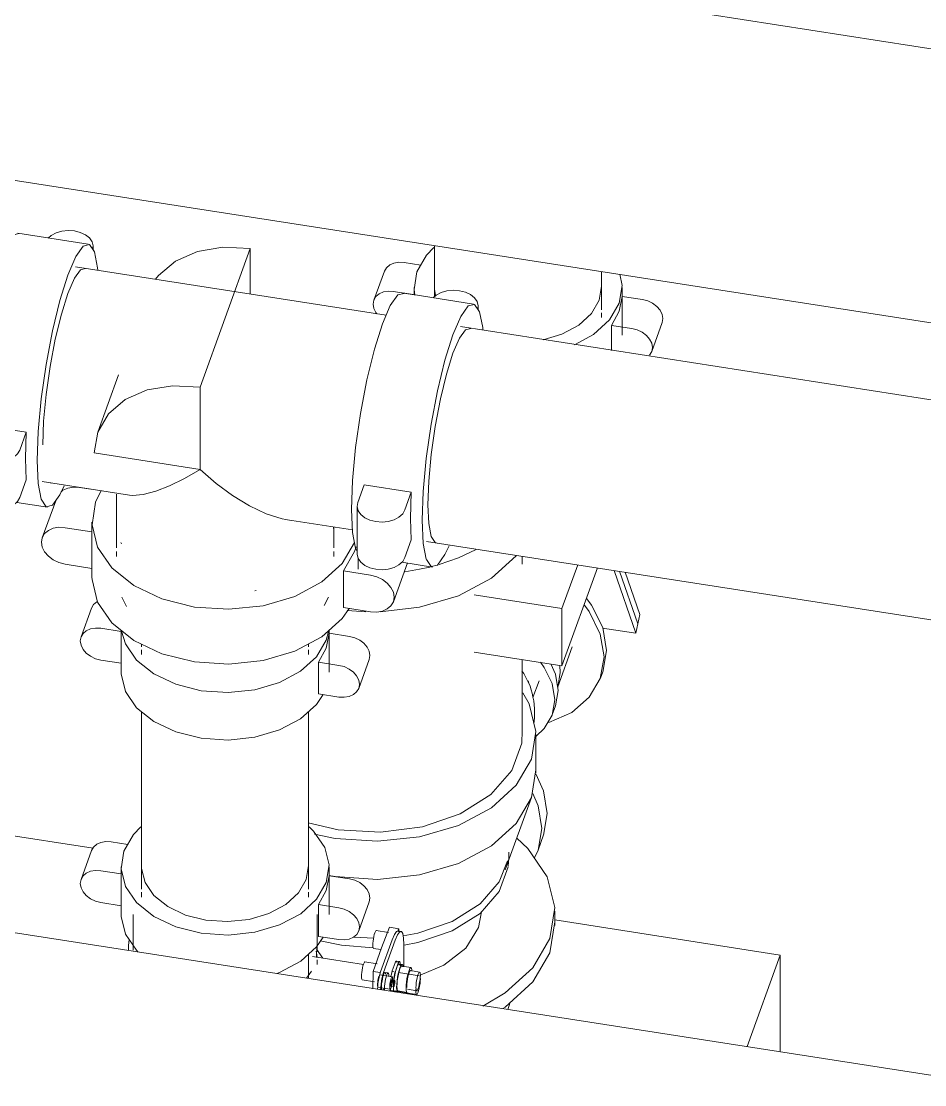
# Model space of a CAD drawing. Header units: metres. Extents: x 63 to 378, y -27 to 78.
# Drawn here: x 199.473 to 200.383, y 73.265 to 74.337 of the extents above; entities that cross this region are included whole.
import ezdxf

# ---------------------------------------------------------------- set-up
doc = ezdxf.new("R2010")
doc.units = ezdxf.units.M
for name, color, linetype, lineweight in [('A-FLOR', 7, 'Continuous', 9), ('M-EQPM', 7, 'Continuous', 18), ('P-PIPE', 7, 'Continuous', 18)]:
    doc.layers.add(name, color=color, linetype=linetype, lineweight=lineweight)

# ---------------------------------------------------------------- blocks, each defined once
blk = doc.blocks.new('Pump-Vertical_Inline-Taco-KV_D_Models - 4007D NEMA at 20 HP 3500 RPM TEFC-2128574-3D TORRE')
at = {"layer": 'M-EQPM', "color": 11, "true_color": 0xff8080}
for p, q in [((20.0791, 73.7894), (20.0791, 73.7977)), ((20.1351, 73.789), (20.1191, 73.745)), ((20.1191, 73.6872), (20.1549, 73.7859)), ((20.0306, 73.7587), (20.1191, 73.745)), ((19.9028, 73.7429), (19.9213, 73.7416)), ((20.1191, 73.745), (20.1191, 73.6872)), ((20.0306, 73.7009), (20.1191, 73.6872)), ((20.0791, 73.618), (20.0791, 73.6934)), ((20.0928, 73.5794), (20.0928, 73.618)), ((20.0617, 73.4815), (20.0883, 73.5544)), ((19.8632, 73.5291), (19.8937, 73.522)), ((19.8699, 73.5175), (19.8906, 73.5133)), ((20.095, 73.5015), (20.1005, 73.5167)), ((20.0654, 73.4928), (20.0654, 73.4995)), ((20.0654, 73.494), (20.065, 73.4854)), ((19.8906, 73.4748), (19.8842, 73.4759)), ((20.1119, 73.4256), (20.1119, 73.44)), ((19.8969, 73.4056), (19.8753, 73.4102)), ((19.9293, 73.4127), (19.9096, 73.4136)), ((19.9098, 73.4136), (19.9293, 73.4127)), ((19.9287, 73.4031), (19.8969, 73.4056))]:
    blk.add_line(p, q, dxfattribs=at)
for points in [[(19.936, 73.7417, 0), (19.9756, 73.7461, 0), (20.0147, 73.7575, 0), (20.048, 73.7753, 0), (20.0731, 73.798, 0)], [(19.9953, 73.7892, 0), (20.0147, 73.7959, 0), (20.0327, 73.8043, 0)], [(19.9607, 73.782, 0), (19.9756, 73.7844, 0), (19.986, 73.7867, 0)], [(19.8906, 73.5133, 0), (19.9332, 73.5104, 0), (19.9756, 73.5149, 0), (20.0147, 73.5264, 0), (20.048, 73.5441, 0), (20.0731, 73.5669, 0), (20.0884, 73.5931, 0), (20.0928, 73.6211, 0), (20.0859, 73.6488, 0), (20.0798, 73.66, 0)], [(19.8937, 73.522, 0), (19.9364, 73.5195, 0), (19.9785, 73.5249, 0), (20.0165, 73.5379, 0), (20.0474, 73.5574, 0), (20.0686, 73.5818, 0), (20.0785, 73.6091, 0), (20.079, 73.622, 0)], [(20.0928, 73.5825, 0), (20.0884, 73.5546, 0), (20.0731, 73.5283, 0), (20.048, 73.5056, 0), (20.0147, 73.4879, 0), (19.9756, 73.4764, 0), (19.9332, 73.4719, 0), (19.8906, 73.4748, 0)], [(20.0927, 73.5784, 0), (20.1005, 73.5613, 0), (20.1043, 73.5383, 0), (20.1005, 73.5166, 0)], [(20.0915, 73.4937, 0), (20.095, 73.5014, 0), (20.0988, 73.5232, 0), (20.095, 73.5461, 0), (20.0898, 73.5585, 0)], [(20.0393, 73.3443, 0), (20.0618, 73.3576, 0), (20.0899, 73.383, 0), (20.1069, 73.4123, 0), (20.1118, 73.4435, 0), (20.1042, 73.4744, 0), (20.0846, 73.503, 0), (20.0736, 73.5134, 0)], [(19.9592, 73.415, 0), (19.9739, 73.4178, 0), (20.0085, 73.4296, 0), (20.0366, 73.4473, 0), (20.0559, 73.4695, 0), (20.0642, 73.4906, 0)], [(20.0649, 73.4847, 0), (20.0559, 73.4599, 0), (20.0366, 73.4377, 0), (20.0085, 73.42, 0), (19.9739, 73.4082, 0), (19.9601, 73.4056, 0)], [(20.0559, 73.4695, 0), (20.0366, 73.4473, 0), (20.0085, 73.4296, 0), (19.9739, 73.4178, 0), (19.9592, 73.415, 0)], [(19.9763, 73.3755, 0), (19.9999, 73.3856, 0), (20.0221, 73.4027, 0), (20.0351, 73.4234, 0), (20.038, 73.4392, 0)], [(20.0596, 73.3417, 0), (20.0618, 73.3432, 0), (20.0899, 73.3686, 0), (20.1069, 73.3979, 0), (20.1118, 73.4291, 0)], [(20.0666, 73.3474, 0), (20.066, 73.345, 0), (20.0645, 73.341, 0)]]:
    blk.add_polyline3d(points, dxfattribs=at)
blk = doc.blocks.new('Victaulic-IPS-Tee-Reducing Tee-No 20-25 - AC-2134192-3D TORRE')
at = {"layer": 'P-PIPE', "color": 11, "lineweight": 9, "true_color": 0xff8080}
for p, q in [((19.805, 74.1075), (19.7797, 74.0377)), ((19.805, 74.1075), (19.805, 74.0616)), ((19.7544, 73.9679), (19.7797, 74.0377)), ((19.6723, 73.9802), (19.6514, 73.9224)), ((19.7544, 73.8851), (19.7544, 73.9679)), ((19.6514, 73.9224), (19.6478, 73.9017)), ((19.6478, 73.9017), (19.7544, 73.8851))]:
    blk.add_line(p, q, dxfattribs=at)
at = {"layer": 'P-PIPE', "color": 11, "true_color": 0xff8080}
for p, q in [((19.9419, 74.0405), (19.629, 74.0892)), ((19.5953, 73.8727), (19.6833, 73.859)), ((19.6701, 73.8602), (19.6701, 73.8061)), ((19.8424, 73.8343), (19.908, 73.8241)), ((19.8892, 73.8061), (19.8892, 73.8272))]:
    blk.add_line(p, q, dxfattribs=at)
at = {"layer": 'P-PIPE', "color": 11, "lineweight": 9, "true_color": 0xff8080}
for points in [[(19.7097, 74.0767, 0), (19.7127, 74.0804, 0), (19.7296, 74.0949, 0), (19.7517, 74.1047, 0), (19.7774, 74.1089, 0), (19.805, 74.1075, 0)], [(19.7544, 73.9679, 0), (19.7268, 73.9694, 0), (19.7011, 73.9651, 0), (19.679, 73.9554, 0), (19.6621, 73.9409, 0), (19.6514, 73.9225, 0)]]:
    blk.add_polyline3d(points, dxfattribs=at)
at = {"layer": 'P-PIPE', "color": 11, "true_color": 0xff8080}
for points in [[(19.6833, 73.859, 0), (19.6863, 73.8587, 0), (19.6972, 73.8596, 0), (19.7099, 73.863, 0), (19.7238, 73.8686, 0), (19.7387, 73.876, 0), (19.7544, 73.8851, 0)], [(19.7544, 73.8851, 0), (19.7706, 73.871, 0), (19.7872, 73.8587, 0), (19.8041, 73.8484, 0), (19.8209, 73.8404, 0), (19.8373, 73.8353, 0), (19.8446, 73.834, 0)]]:
    blk.add_polyline3d(points, dxfattribs=at)
blk = doc.blocks.new('Multi-Purpose Valve - Angle - 3-12 Inch - Flanged - 4_-V100-3D TORRE')
at = {"layer": 'P-PIPE', "color": 11, "true_color": 0xff8080}
for p, q in [((20.1935, 73.7199), (20.1717, 73.7833)), ((20.1955, 73.7293), (20.1772, 73.7824)), ((20.1772, 73.7824), (20.1955, 73.7293)), ((20.1828, 73.7816), (20.1975, 73.7387)), ((20.1955, 73.7293), (20.1975, 73.7387)), ((20.1599, 73.7251), (20.1935, 73.7199)), ((20.1955, 73.7293), (20.1935, 73.7199)), ((20.1578, 73.6746), (20.1601, 73.681))]:
    blk.add_line(p, q, dxfattribs=at)
for points in [[(20.1442, 73.7548, 0), (20.1489, 73.7482, 0), (20.1601, 73.7256, 0), (20.1638, 73.7027, 0), (20.1601, 73.6809, 0)], [(20.1059, 73.6301, 0), (20.1289, 73.6402, 0), (20.1466, 73.6554, 0), (20.1577, 73.6745, 0), (20.1615, 73.6963, 0), (20.1577, 73.7192, 0), (20.1466, 73.7418, 0), (20.1418, 73.7483, 0)]]:
    blk.add_polyline3d(points, dxfattribs=at)
blk = doc.blocks.new('Victaulic-IPS-Rigid Coupling Style 07-W07-107 - Standard-V120-3D TORRE')
at = {"layer": 'P-PIPE', "color": 11, "true_color": 0xff8080}
for p, q in [((20.0298, 74.0517), (19.9587, 74.0628)), ((20.0346, 74.0461), (20.0346, 74.0496)), ((19.9198, 73.8694), (19.9134, 73.8516)), ((19.9673, 73.862), (19.9198, 73.8694)), ((19.9608, 73.8442), (19.9673, 73.862)), ((19.9127, 73.8479), (19.9127, 73.7999)), ((19.9673, 73.814), (19.9608, 73.7962)), ((19.9576, 73.7915), (19.9886, 73.7867))]:
    blk.add_line(p, q, dxfattribs=at)
for points in [[(20.0342, 74.0469, 0), (20.0346, 74.05, 0), (20.0336, 74.0541, 0), (20.031, 74.0579, 0), (20.0269, 74.0612, 0), (20.0218, 74.0636, 0), (20.0158, 74.0651, 0), (20.0095, 74.0655, 0), (20.0032, 74.0649, 0), (19.9974, 74.0632, 0), (19.9925, 74.0605, 0), (19.9893, 74.0578, 0)], [(19.9381, 74.0316, 0), (19.9461, 74.0503, 0), (19.9536, 74.0608, 0), (19.96, 74.0624, 0)], [(20.0394, 74.0255, 0), (20.0392, 74.028, 0), (20.0361, 74.0439, 0), (20.0311, 74.0513, 0), (20.0247, 74.0497, 0), (20.0173, 74.0392, 0), (20.0092, 74.0206, 0)], [(19.9126, 73.8023, 0), (19.9112, 73.8056, 0), (19.9082, 73.8215, 0), (19.9071, 73.8448, 0), (19.9082, 73.874, 0), (19.9112, 73.907, 0), (19.9162, 73.9415, 0), (19.9226, 73.9753, 0), (19.9301, 74.0061, 0), (19.9381, 74.0316, 0)], [(20.0092, 74.0206, 0), (20.0012, 73.995, 0), (19.9938, 73.9643, 0), (19.9873, 73.9305, 0), (19.9824, 73.8959, 0), (19.9793, 73.8629, 0), (19.9783, 73.8338, 0), (19.9793, 73.8104, 0), (19.9824, 73.7945, 0)], [(20.0092, 74.002, 0), (20.0158, 74.0172, 0), (20.0219, 74.0258, 0), (20.0271, 74.0271, 0)], [(19.9924, 73.811, 0), (19.9914, 73.8113, 0), (19.9873, 73.8174, 0), (19.9848, 73.8304, 0), (19.9839, 73.8494, 0), (19.9848, 73.8732, 0), (19.9873, 73.9002, 0), (19.9914, 73.9284, 0), (19.9966, 73.956, 0), (20.0027, 73.9811, 0), (20.0092, 74.002, 0)], [(19.9673, 73.814, 0), (19.9664, 73.8356, 0), (19.9673, 73.862, 0)], [(19.9134, 73.8516, 0), (19.9127, 73.8475, 0), (19.9137, 73.8433, 0), (19.9164, 73.8395, 0), (19.9204, 73.8363, 0), (19.9255, 73.8339, 0), (19.9315, 73.8324, 0), (19.9378, 73.832, 0), (19.9441, 73.8326, 0), (19.9499, 73.8343, 0), (19.9548, 73.837, 0), (19.9586, 73.8403, 0), (19.9608, 73.8442, 0)], [(19.9825, 73.7944, 0), (19.9873, 73.7871, 0), (19.9938, 73.7887, 0), (20.0012, 73.7992, 0), (20.0054, 73.8081, 0)], [(19.9608, 73.7962, 0), (19.9586, 73.7923, 0), (19.9548, 73.789, 0), (19.9499, 73.7863, 0), (19.9441, 73.7846, 0), (19.9378, 73.784, 0), (19.9315, 73.7844, 0), (19.9255, 73.7859, 0), (19.9204, 73.7883, 0), (19.9164, 73.7916, 0), (19.9137, 73.7954, 0), (19.9127, 73.7995, 0)]]:
    blk.add_polyline3d(points, dxfattribs=at)
blk = doc.blocks.new('Victaulic-IPS-Rigid Coupling Style 07-W07-107 - Standard-V130-3D TORRE')
at = {"layer": 'P-PIPE', "color": 11, "true_color": 0xff8080}
for p, q in [((19.6418, 74.112), (19.5707, 74.1231)), ((19.6466, 74.1064), (19.6466, 74.1099)), ((19.5318, 73.9297), (19.5254, 73.9119)), ((19.5793, 73.9224), (19.5318, 73.9297)), ((19.5728, 73.9045), (19.5793, 73.9224)), ((19.5247, 73.9082), (19.5247, 73.8602)), ((19.5793, 73.8744), (19.5728, 73.8566)), ((19.6044, 73.8713), (19.6034, 73.8716)), ((19.5697, 73.8518), (19.6006, 73.847))]:
    blk.add_line(p, q, dxfattribs=at)
for points in [[(19.5501, 74.092, 0), (19.5581, 74.1106, 0), (19.5656, 74.1211, 0), (19.572, 74.1227, 0)], [(19.6462, 74.1072, 0), (19.6466, 74.1103, 0), (19.6456, 74.1144, 0), (19.643, 74.1183, 0), (19.639, 74.1215, 0), (19.6338, 74.1239, 0), (19.6278, 74.1254, 0), (19.6215, 74.1258, 0), (19.6152, 74.1252, 0), (19.6094, 74.1235, 0), (19.6045, 74.1208, 0), (19.6014, 74.1181, 0)], [(19.6514, 74.0859, 0), (19.6512, 74.0883, 0), (19.6481, 74.1042, 0), (19.6432, 74.1116, 0), (19.6367, 74.11, 0), (19.6293, 74.0995, 0), (19.6212, 74.0809, 0)], [(19.5246, 73.8626, 0), (19.5232, 73.8659, 0), (19.5202, 73.8818, 0), (19.5191, 73.9051, 0), (19.5202, 73.9343, 0), (19.5232, 73.9673, 0), (19.5282, 74.0018, 0), (19.5346, 74.0356, 0), (19.5421, 74.0664, 0), (19.5501, 74.092, 0)], [(19.6212, 74.0623, 0), (19.6278, 74.0776, 0), (19.6339, 74.0861, 0), (19.6391, 74.0874, 0)], [(19.6212, 74.0809, 0), (19.6132, 74.0553, 0), (19.6058, 74.0246, 0), (19.5993, 73.9908, 0), (19.5944, 73.9562, 0), (19.5913, 73.9232, 0), (19.5903, 73.8941, 0), (19.5913, 73.8708, 0), (19.5944, 73.8549, 0), (19.5993, 73.8474, 0), (19.6058, 73.849, 0), (19.6132, 73.8595, 0), (19.6174, 73.8684, 0)], [(19.5959, 73.9097, 0), (19.5968, 73.9335, 0), (19.5993, 73.9605, 0), (19.6034, 73.9887, 0), (19.6086, 74.0163, 0), (19.6147, 74.0414, 0), (19.6212, 74.0623, 0)], [(19.5793, 73.8744, 0), (19.5784, 73.8959, 0), (19.5793, 73.9224, 0)], [(19.5254, 73.9119, 0), (19.5247, 73.9078, 0), (19.5258, 73.9037, 0), (19.5284, 73.8999, 0), (19.5324, 73.8966, 0), (19.5375, 73.8942, 0), (19.5435, 73.8927, 0), (19.5498, 73.8923, 0), (19.5561, 73.8929, 0), (19.5619, 73.8946, 0), (19.5668, 73.8973, 0), (19.5706, 73.9007, 0), (19.5728, 73.9045, 0)], [(19.5728, 73.8566, 0), (19.5706, 73.8527, 0), (19.5668, 73.8493, 0), (19.5619, 73.8467, 0), (19.5561, 73.8449, 0), (19.5498, 73.8443, 0), (19.5435, 73.8447, 0), (19.5375, 73.8462, 0), (19.5324, 73.8486, 0), (19.5284, 73.8519, 0), (19.5258, 73.8557, 0), (19.5247, 73.8598, 0)]]:
    blk.add_polyline3d(points, dxfattribs=at)
blk = doc.blocks.new('Victaulic-IPS-Vic-300 MasterSeal Butterfly Valve LH - Standard-2756135-3D TORRE')
at = {"layer": 'P-PIPE', "color": 11, "true_color": 0xff8080}
for p, q in [((19.6955, 73.4591), (19.6955, 73.4542)), ((19.8638, 73.4542), (19.8638, 73.4591)), ((19.687, 73.4367), (19.687, 73.4005)), ((19.8724, 73.4005), (19.8724, 73.4367)), ((19.9452, 73.4237), (19.9546, 73.4223)), ((19.9546, 73.4223), (19.9537, 73.4203)), ((19.9547, 73.4192), (19.9546, 73.4223)), ((19.9443, 73.4184), (19.932, 73.4204)), ((19.9362, 73.3788), (19.9479, 73.4112)), ((19.951, 73.4107), (19.9393, 73.3783)), ((19.9569, 73.4195), (19.9538, 73.42)), ((19.687, 73.4005), (19.6871, 73.404)), ((19.8722, 73.4042), (19.8717, 73.3933)), ((19.9292, 73.4024), (19.9365, 73.4013)), ((19.9598, 73.384), (19.9598, 73.4062)), ((19.8638, 73.3722), (19.8638, 73.3966)), ((19.919, 73.3861), (19.8678, 73.3941)), ((19.8724, 73.3861), (19.8724, 73.3909)), ((19.9329, 73.3869), (19.9205, 73.3888)), ((19.9553, 73.3892), (19.9523, 73.3897)), ((19.8666, 73.3794), (19.8618, 73.3724)), ((19.9285, 73.3618), (19.929, 73.3792)), ((19.929, 73.3792), (19.936, 73.3781)), ((19.9439, 73.3777), (19.9408, 73.3782)), ((19.9481, 73.3798), (19.951, 73.3879)), ((19.95, 73.3789), (19.9484, 73.3792)), ((19.9541, 73.3874), (19.9512, 73.3793)), ((19.9756, 73.3749), (19.9545, 73.3782)), ((19.9579, 73.3862), (19.9549, 73.3867)), ((19.956, 73.385), (19.956, 73.3865)), ((19.967, 73.3832), (19.9577, 73.3846)), ((19.9756, 73.3786), (19.9665, 73.3801)), ((19.9177, 73.3708), (19.9301, 73.3689)), ((19.948, 73.3738), (19.9357, 73.3757)), ((19.9506, 73.3702), (19.9475, 73.3707)), ((19.9494, 73.3683), (19.9494, 73.3589)), ((19.9337, 73.3632), (19.9365, 73.3628)), ((19.9365, 73.3628), (19.9461, 73.3613)), ((19.9393, 73.3615), (19.9387, 73.3602)), ((19.9454, 73.3603), (19.9727, 73.3561)), ((19.9463, 73.3594), (19.9463, 73.3624)), ((19.9465, 73.3644), (19.9496, 73.3639)), ((19.9518, 73.3598), (19.951, 73.3587)), ((19.9538, 73.3595), (19.9631, 73.3581)), ((19.9541, 73.3582), (19.9549, 73.3593)), ((19.9636, 73.3612), (19.9727, 73.3598)), ((19.9639, 73.3565), (19.9639, 73.3572)), ((19.965, 73.3574), (19.9648, 73.3567)), ((19.967, 73.3567), (19.967, 73.356)), ((19.9679, 73.3562), (19.9681, 73.357))]:
    blk.add_line(p, q, dxfattribs=at)
for points in [[(19.929, 73.3792, 0), (19.9371, 73.4031, 0), (19.9452, 73.4237, 0)], [(19.6824, 73.4008, 0), (19.6823, 73.4029, 0), (19.6824, 73.4054, 0), (19.6826, 73.4084, 0), (19.6831, 73.4114, 0)], [(19.9291, 73.4024, 0), (19.9288, 73.4029, 0), (19.9286, 73.404, 0), (19.9285, 73.4056, 0), (19.9286, 73.4076, 0), (19.9288, 73.4098, 0), (19.9291, 73.4121, 0), (19.9295, 73.4144, 0), (19.93, 73.4165, 0), (19.9306, 73.4182, 0)], [(19.9306, 73.4182, 0), (19.9311, 73.4195, 0), (19.9316, 73.4202, 0), (19.9321, 73.4203, 0)], [(19.9479, 73.4112, 0), (19.9502, 73.4165, 0), (19.9523, 73.4194, 0), (19.9542, 73.4199, 0)], [(19.9598, 73.4062, 0), (19.9595, 73.4128, 0), (19.9587, 73.4173, 0), (19.9573, 73.4194, 0), (19.9554, 73.4189, 0), (19.9533, 73.416, 0), (19.951, 73.4107, 0)], [(19.8714, 73.3996, 0), (19.8718, 73.398, 0), (19.8723, 73.3932, 0)], [(19.9191, 73.3867, 0), (19.9197, 73.3879, 0), (19.9202, 73.3887, 0), (19.9206, 73.3888, 0)], [(19.951, 73.3879, 0), (19.9515, 73.389, 0), (19.952, 73.3896, 0), (19.9523, 73.3897, 0), (19.9526, 73.3893, 0), (19.9528, 73.3883, 0)], [(19.956, 73.3865, 0), (19.9559, 73.3878, 0), (19.9557, 73.3888, 0), (19.9554, 73.3892, 0), (19.955, 73.3891, 0), (19.9546, 73.3885, 0), (19.9541, 73.3874, 0)], [(19.9177, 73.3709, 0), (19.9173, 73.3714, 0), (19.9171, 73.3725, 0), (19.917, 73.374, 0), (19.9171, 73.376, 0), (19.9173, 73.3782, 0), (19.9177, 73.3806, 0), (19.9181, 73.3829, 0), (19.9186, 73.385, 0), (19.9191, 73.3867, 0)], [(19.9333, 73.3614, 0), (19.9334, 73.3639, 0), (19.9337, 73.367, 0), (19.9342, 73.3703, 0), (19.9348, 73.3735, 0), (19.9355, 73.3764, 0), (19.9362, 73.3788, 0)], [(19.9393, 73.3783, 0), (19.9386, 73.3759, 0), (19.9378, 73.373, 0), (19.9372, 73.3698, 0), (19.9368, 73.3665, 0), (19.9365, 73.3634, 0), (19.9364, 73.3607, 0)], [(19.9393, 73.3759, 0), (19.9399, 73.3773, 0), (19.9404, 73.378, 0), (19.9409, 73.3781, 0), (19.9412, 73.3776, 0), (19.9414, 73.3765, 0)], [(19.9446, 73.3743, 0), (19.9445, 73.376, 0), (19.9443, 73.3771, 0), (19.944, 73.3776, 0), (19.9435, 73.3775, 0), (19.943, 73.3768, 0), (19.9424, 73.3755, 0)], [(19.9468, 73.3745, 0), (19.9472, 73.3765, 0), (19.9476, 73.3783, 0), (19.9481, 73.3798, 0)], [(19.9503, 73.3585, 0), (19.9498, 73.3593, 0), (19.9495, 73.361, 0), (19.9494, 73.3635, 0), (19.9495, 73.3666, 0), (19.9498, 73.3701, 0), (19.9503, 73.3738, 0), (19.951, 73.3774, 0), (19.9518, 73.3806, 0), (19.9527, 73.3834, 0)], [(19.9512, 73.3793, 0), (19.9507, 73.3778, 0), (19.9503, 73.376, 0), (19.9499, 73.374, 0), (19.9496, 73.3719, 0), (19.9494, 73.37, 0), (19.9494, 73.3683, 0)], [(19.9557, 73.3829, 0), (19.9549, 73.3802, 0), (19.9541, 73.3769, 0), (19.9534, 73.3733, 0), (19.9529, 73.3696, 0), (19.9526, 73.3661, 0), (19.9524, 73.363, 0), (19.9526, 73.3605, 0), (19.9529, 73.3588, 0), (19.9534, 73.358, 0)], [(19.9527, 73.3834, 0), (19.9535, 73.3853, 0), (19.9543, 73.3865, 0), (19.955, 73.3866, 0), (19.9555, 73.3858, 0)], [(19.9537, 73.3596, 0), (19.9532, 73.3603, 0), (19.9529, 73.3618, 0), (19.9528, 73.364, 0), (19.9529, 73.3667, 0), (19.9532, 73.3699, 0), (19.9537, 73.3731, 0), (19.9543, 73.3763, 0), (19.955, 73.3793, 0), (19.9557, 73.3817, 0)], [(19.9589, 73.384, 0), (19.9586, 73.3854, 0), (19.9581, 73.3862, 0), (19.9574, 73.386, 0), (19.9566, 73.3849, 0), (19.9557, 73.3829, 0)], [(19.9557, 73.3817, 0), (19.9565, 73.3834, 0), (19.9572, 73.3844, 0), (19.9578, 73.3846, 0)], [(19.965, 73.3802, 0), (19.9643, 73.3778, 0), (19.9635, 73.3749, 0), (19.9629, 73.3717, 0), (19.9625, 73.3684, 0), (19.9622, 73.3653, 0), (19.9621, 73.3625, 0), (19.9622, 73.3603, 0), (19.9625, 73.3588, 0), (19.9629, 73.3581, 0), (19.9631, 73.3581, 0)], [(19.9629, 73.3629, 0), (19.9628, 73.3646, 0), (19.9629, 73.3666, 0), (19.9631, 73.369, 0), (19.9635, 73.3714, 0), (19.9639, 73.3738, 0), (19.9644, 73.376, 0), (19.965, 73.3778, 0)], [(19.9679, 73.3795, 0), (19.9678, 73.3809, 0), (19.9676, 73.3824, 0), (19.9671, 73.3831, 0), (19.9665, 73.383, 0), (19.9658, 73.382, 0), (19.965, 73.3802, 0)], [(19.965, 73.3778, 0), (19.9656, 73.3792, 0), (19.9661, 73.3799, 0), (19.9666, 73.38, 0)], [(19.9742, 73.362, 0), (19.9748, 73.3638, 0), (19.9753, 73.366, 0), (19.9757, 73.3684, 0), (19.9761, 73.3709, 0), (19.9763, 73.3732, 0), (19.9764, 73.3753, 0), (19.9763, 73.3769, 0), (19.9761, 73.3781, 0), (19.9757, 73.3786, 0), (19.9753, 73.3785, 0), (19.9748, 73.3777, 0), (19.9742, 73.3764, 0)], [(19.9333, 73.3643, 0), (19.9332, 73.3654, 0), (19.9333, 73.3668, 0), (19.9334, 73.3684, 0), (19.9336, 73.37, 0), (19.9339, 73.3716, 0), (19.9343, 73.373, 0), (19.9347, 73.3743, 0)], [(19.9372, 73.361, 0), (19.9371, 73.3627, 0), (19.9372, 73.3647, 0), (19.9374, 73.3671, 0), (19.9378, 73.3695, 0), (19.9381, 73.3716, 0)], [(19.9382, 73.3719, 0), (19.9387, 73.3741, 0), (19.9393, 73.3759, 0)], [(19.9424, 73.3755, 0), (19.9418, 73.3736, 0), (19.9413, 73.3715, 0), (19.9408, 73.3691, 0), (19.9405, 73.3666, 0), (19.9403, 73.3643, 0), (19.9402, 73.3622, 0), (19.9403, 73.3605, 0)], [(19.947, 73.3723, 0), (19.9467, 73.3711, 0), (19.9463, 73.3697, 0), (19.946, 73.3681, 0), (19.9458, 73.3664, 0), (19.9456, 73.3649, 0), (19.9456, 73.3635, 0), (19.9456, 73.3624, 0), (19.9458, 73.3616, 0), (19.946, 73.3613, 0), (19.9463, 73.3614, 0), (19.9467, 73.3619, 0), (19.947, 73.3627, 0)], [(19.947, 73.3651, 0), (19.9468, 73.3647, 0), (19.9467, 73.3645, 0), (19.9465, 73.3644, 0), (19.9464, 73.3646, 0), (19.9463, 73.365, 0), (19.9463, 73.3655, 0), (19.9463, 73.3662, 0), (19.9464, 73.367, 0), (19.9465, 73.3678, 0), (19.9467, 73.3686, 0), (19.9468, 73.3693, 0), (19.947, 73.3699, 0)], [(19.9485, 73.3716, 0), (19.9484, 73.3727, 0), (19.9483, 73.3734, 0), (19.9481, 73.3738, 0), (19.9478, 73.3737, 0), (19.9474, 73.3732, 0), (19.947, 73.3723, 0)], [(19.947, 73.3627, 0), (19.9474, 73.364, 0), (19.9478, 73.3654, 0), (19.9481, 73.367, 0), (19.9483, 73.3686, 0), (19.9484, 73.3702, 0), (19.9485, 73.3716, 0)], [(19.947, 73.3699, 0), (19.9472, 73.3704, 0), (19.9474, 73.3706, 0), (19.9476, 73.3707, 0), (19.9477, 73.3705, 0), (19.9477, 73.3701, 0), (19.9478, 73.3696, 0), (19.9477, 73.3689, 0), (19.9477, 73.3681, 0), (19.9476, 73.3673, 0), (19.9474, 73.3665, 0), (19.9472, 73.3657, 0), (19.947, 73.3651, 0)], [(19.9501, 73.3695, 0), (19.9499, 73.3689, 0), (19.9498, 73.3681, 0), (19.9496, 73.3673, 0), (19.9495, 73.3665, 0), (19.9494, 73.3657, 0), (19.9494, 73.365, 0), (19.9494, 73.3645, 0), (19.9495, 73.3641, 0), (19.9496, 73.3639, 0), (19.9498, 73.364, 0), (19.9499, 73.3642, 0), (19.9501, 73.3647, 0)], [(19.9501, 73.3647, 0), (19.9503, 73.3653, 0), (19.9505, 73.366, 0), (19.9506, 73.3668, 0), (19.9508, 73.3676, 0), (19.9508, 73.3684, 0), (19.9509, 73.3691, 0), (19.9508, 73.3696, 0), (19.9508, 73.37, 0), (19.9506, 73.3702, 0), (19.9505, 73.3701, 0), (19.9503, 73.3699, 0), (19.9501, 73.3695, 0)], [(19.9742, 73.3764, 0), (19.9736, 73.3746, 0), (19.9731, 73.3724, 0), (19.9726, 73.37, 0), (19.9723, 73.3676, 0), (19.9721, 73.3652, 0), (19.972, 73.3631, 0), (19.9721, 73.3615, 0)], [(19.9742, 73.3583, 0), (19.9747, 73.3601, 0), (19.9753, 73.3623, 0), (19.9757, 73.3647, 0), (19.9761, 73.3672, 0), (19.9763, 73.3695, 0), (19.9764, 73.3716, 0), (19.9763, 73.3732, 0)], [(19.972, 73.3612, 0), (19.972, 73.3594, 0), (19.972, 73.3578, 0), (19.9723, 73.3566, 0), (19.9726, 73.3561, 0)], [(19.9721, 73.3612, 0), (19.9723, 73.3604, 0), (19.9726, 73.3598, 0)], [(19.9727, 73.3598, 0), (19.9731, 73.3599, 0), (19.9736, 73.3607, 0), (19.9742, 73.362, 0)], [(19.9727, 73.3561, 0), (19.9731, 73.3562, 0), (19.9736, 73.357, 0), (19.9742, 73.3583, 0)]]:
    blk.add_polyline3d(points, dxfattribs=at)
blk = doc.blocks.new('Victaulic-IPS-Reducer No 50-51 - AC-2417795-3D TORRE')
at = {"layer": 'P-PIPE', "color": 11, "true_color": 0xff8080}
blk.add_line((20.159, 74.038), (20.159, 74.0428), dxfattribs=at)
blk = doc.blocks.new('Victaulic-IPS-Rigid Coupling Style 07-W07-107 - Standard-V164-3D TORRE')
at = {"layer": 'P-PIPE', "color": 11, "true_color": 0xff8080}
for p, q in [((19.9601, 74.0935), (19.9768, 74.0909)), ((19.9402, 74.0847), (19.9296, 74.0556)), ((19.9701, 74.0611), (19.9495, 74.0643)), ((19.97, 74.0682), (19.97, 74.0608)), ((19.9907, 74.0667), (19.9907, 74.0682)), ((19.9916, 74.0603), (19.9907, 74.0667)), ((20.1796, 74.0203), (20.1796, 74.0682)), ((20.1796, 74.0593), (20.2001, 74.0562)), ((20.1489, 74.0421), (20.136, 74.0304)), ((20.2095, 74.0038), (20.22, 74.0329)), ((20.119, 74.0213), (20.1, 74.0157)), ((20.136, 74.0304), (20.119, 74.0213)), ((20.1896, 74.027), (20.169, 74.0302)), ((20.169, 74.0302), (20.169, 74.005))]:
    blk.add_line(p, q, dxfattribs=at)
for points in [[(19.99, 74.1085, 0), (19.9826, 74.1008, 0), (19.9729, 74.0841, 0), (19.9701, 74.0663, 0), (19.9707, 74.0605, 0)], [(19.9402, 74.0847, 0), (19.9402, 74.0847, 0), (19.9422, 74.0882, 0), (19.9455, 74.091, 0), (19.9498, 74.0929, 0), (19.9547, 74.0938, 0), (19.9601, 74.0935, 0)], [(20.1318, 74.0107, 0), (20.151, 74.0211, 0), (20.167, 74.0357, 0), (20.1768, 74.0524, 0), (20.1796, 74.0702, 0), (20.1775, 74.0818, 0)], [(19.9495, 74.0643, 0), (19.9442, 74.0646, 0), (19.9392, 74.0638, 0), (19.935, 74.0619, 0), (19.9317, 74.0591, 0), (19.9296, 74.0556, 0), (19.9289, 74.0515, 0), (19.9296, 74.0473, 0), (19.9317, 74.0431, 0), (19.9327, 74.0417, 0)], [(20.1589, 74.0698, 0), (20.1567, 74.0555, 0), (20.1489, 74.0421, 0)], [(20.1796, 74.0593, 0), (20.1768, 74.0444, 0), (20.169, 74.0302, 0)], [(20.2001, 74.0562, 0), (20.2055, 74.0548, 0), (20.2104, 74.0524, 0), (20.2147, 74.0492, 0), (20.218, 74.0454, 0), (20.22, 74.0412, 0), (20.2207, 74.037, 0), (20.22, 74.0329, 0)], [(20.2074, 74.0003, 0), (20.2095, 74.0038, 0), (20.2102, 74.0078, 0), (20.2095, 74.0121, 0), (20.2074, 74.0163, 0), (20.2041, 74.0201, 0), (20.1999, 74.0233, 0), (20.1949, 74.0257, 0), (20.1896, 74.027, 0)]]:
    blk.add_polyline3d(points, dxfattribs=at)
blk = doc.blocks.new('Victaulic-IPS-Rigid Coupling Style 07-W07-107 - Standard-V168-3D TORRE')
at = {"layer": 'P-PIPE', "color": 11, "true_color": 0xff8080}
for p, q in [((19.9601, 74.0935), (19.9768, 74.0909)), ((19.9402, 74.0847), (19.9296, 74.0556)), ((19.9701, 74.0611), (19.9495, 74.0643)), ((19.97, 74.0682), (19.97, 74.0608)), ((19.9907, 74.0667), (19.9907, 74.0682)), ((19.9916, 74.0603), (19.9907, 74.0667)), ((20.1796, 74.0203), (20.1796, 74.0682)), ((20.1796, 74.0593), (20.2001, 74.0562)), ((20.1489, 74.0421), (20.136, 74.0304)), ((20.2095, 74.0038), (20.22, 74.0329)), ((20.119, 74.0213), (20.1, 74.0157)), ((20.136, 74.0304), (20.119, 74.0213)), ((20.1896, 74.027), (20.169, 74.0302)), ((20.169, 74.0302), (20.169, 74.005))]:
    blk.add_line(p, q, dxfattribs=at)
for points in [[(19.99, 74.1085, 0), (19.9826, 74.1008, 0), (19.9729, 74.0841, 0), (19.9701, 74.0663, 0), (19.9707, 74.0605, 0)], [(19.9402, 74.0847, 0), (19.9402, 74.0847, 0), (19.9422, 74.0882, 0), (19.9455, 74.091, 0), (19.9498, 74.0929, 0), (19.9547, 74.0938, 0), (19.9601, 74.0935, 0)], [(20.1318, 74.0107, 0), (20.151, 74.0211, 0), (20.167, 74.0357, 0), (20.1768, 74.0524, 0), (20.1796, 74.0702, 0), (20.1775, 74.0818, 0)], [(19.9495, 74.0643, 0), (19.9442, 74.0646, 0), (19.9392, 74.0638, 0), (19.935, 74.0619, 0), (19.9317, 74.0591, 0), (19.9296, 74.0556, 0), (19.9289, 74.0515, 0), (19.9296, 74.0473, 0), (19.9317, 74.0431, 0), (19.9327, 74.0417, 0)], [(20.1589, 74.0698, 0), (20.1567, 74.0555, 0), (20.1489, 74.0421, 0)], [(20.1796, 74.0593, 0), (20.1768, 74.0444, 0), (20.169, 74.0302, 0)], [(20.2001, 74.0562, 0), (20.2055, 74.0548, 0), (20.2104, 74.0524, 0), (20.2147, 74.0492, 0), (20.218, 74.0454, 0), (20.22, 74.0412, 0), (20.2207, 74.037, 0), (20.22, 74.0329, 0)], [(20.2074, 74.0003, 0), (20.2095, 74.0038, 0), (20.2102, 74.0078, 0), (20.2095, 74.0121, 0), (20.2074, 74.0163, 0), (20.2041, 74.0201, 0), (20.1999, 74.0233, 0), (20.1949, 74.0257, 0), (20.1896, 74.027, 0)]]:
    blk.add_polyline3d(points, dxfattribs=at)
blk = doc.blocks.new('Victaulic-IPS-Rigid Coupling Style 07-W07-107 - Standard-V186-3D TORRE')
at = {"layer": 'P-PIPE', "color": 11, "true_color": 0xff8080}
for p, q in [((19.6649, 73.5097), (19.6817, 73.5071)), ((19.645, 73.501), (19.6345, 73.4718)), ((19.8638, 73.4861), (19.8615, 73.4718)), ((19.6749, 73.4774), (19.6544, 73.4806)), ((19.6749, 73.4845), (19.6749, 73.4365)), ((19.6956, 73.483), (19.6955, 73.4845)), ((19.6991, 73.4687), (19.6956, 73.4829)), ((19.8844, 73.4365), (19.8844, 73.4845)), ((19.8844, 73.4756), (19.905, 73.4724)), ((19.708, 73.4556), (19.6991, 73.4687)), ((19.7219, 73.4445), (19.708, 73.4556)), ((19.6544, 73.4486), (19.6749, 73.4454)), ((19.7397, 73.436), (19.7219, 73.4445)), ((19.8408, 73.4467), (19.8238, 73.4376)), ((19.8944, 73.4433), (19.8739, 73.4465)), ((19.8739, 73.4465), (19.8739, 73.4145)), ((19.9143, 73.4201), (19.9249, 73.4492)), ((19.7602, 73.4309), (19.7397, 73.436)), ((19.8038, 73.4317), (19.7821, 73.4294)), ((19.8238, 73.4376), (19.8038, 73.4317)), ((19.7821, 73.4294), (19.7602, 73.4309)), ((19.8739, 73.4145), (19.8944, 73.4113))]:
    blk.add_line(p, q, dxfattribs=at)
for points in [[(19.6948, 73.5248, 0), (19.6875, 73.5171, 0), (19.6777, 73.5004, 0), (19.6749, 73.4825, 0), (19.6793, 73.4649, 0), (19.6905, 73.4485, 0), (19.7077, 73.4346, 0), (19.7299, 73.4241, 0), (19.7555, 73.4178, 0)], [(19.7555, 73.4178, 0), (19.7827, 73.4159, 0), (19.8097, 73.4188, 0), (19.8346, 73.4261, 0), (19.8559, 73.4374, 0), (19.8719, 73.4519, 0), (19.8816, 73.4687, 0), (19.8844, 73.4865, 0), (19.8801, 73.5042, 0), (19.8689, 73.5205, 0), (19.8644, 73.5249, 0)], [(19.645, 73.501, 0), (19.645, 73.501, 0), (19.6471, 73.5045, 0), (19.6504, 73.5073, 0), (19.6546, 73.5092, 0), (19.6596, 73.51, 0), (19.6649, 73.5097, 0)], [(19.6544, 73.4806, 0), (19.649, 73.4809, 0), (19.6441, 73.4801, 0), (19.6398, 73.4782, 0), (19.6365, 73.4754, 0), (19.6345, 73.4718, 0), (19.6338, 73.4678, 0), (19.6345, 73.4636, 0), (19.6365, 73.4594, 0), (19.6398, 73.4556, 0), (19.6441, 73.4524, 0), (19.649, 73.45, 0), (19.6544, 73.4486, 0)], [(19.8844, 73.4756, 0), (19.8816, 73.4607, 0), (19.8739, 73.4465, 0)], [(19.8615, 73.4718, 0), (19.8537, 73.4584, 0), (19.8408, 73.4467, 0)], [(19.905, 73.4724, 0), (19.9103, 73.4711, 0), (19.9153, 73.4687, 0), (19.9195, 73.4655, 0), (19.9228, 73.4617, 0), (19.9249, 73.4575, 0), (19.9256, 73.4532, 0), (19.9249, 73.4492, 0)], [(19.8944, 73.4113, 0), (19.8997, 73.411, 0), (19.9047, 73.4118, 0), (19.909, 73.4137, 0), (19.9123, 73.4165, 0), (19.9143, 73.4201, 0), (19.915, 73.4241, 0), (19.9143, 73.4283, 0), (19.9123, 73.4325, 0), (19.909, 73.4363, 0), (19.9047, 73.4396, 0), (19.8997, 73.4419, 0), (19.8944, 73.4433, 0)], [(19.6922, 73.3987, 0), (19.6905, 73.4005, 0), (19.6793, 73.4169, 0), (19.6749, 73.4346, 0), (19.6749, 73.4365, 0)], [(19.8785, 73.4137, 0), (19.8719, 73.4039, 0), (19.8559, 73.3894, 0), (19.8346, 73.3781, 0), (19.8318, 73.377, 0)]]:
    blk.add_polyline3d(points, dxfattribs=at)
blk = doc.blocks.new('Victaulic-IPS-Reducer No 50-51 - AC-2757400-3D TORRE')
at = {"layer": 'P-PIPE', "color": 11, "true_color": 0xff8080}
for p, q in [((19.6701, 73.8023), (19.6701, 73.7973)), ((19.8892, 73.7973), (19.8892, 73.8023)), ((19.6804, 73.7469), (19.6757, 73.7563)), ((19.8837, 73.7563), (19.8794, 73.7479)), ((19.6955, 73.709), (19.6955, 73.7063)), ((19.8638, 73.7063), (19.8638, 73.7091))]:
    blk.add_line(p, q, dxfattribs=at)
blk = doc.blocks.new('Victaulic-IPS-Rigid Coupling Style 07-W07-107 - Standard-V187-3D TORRE')
at = {"layer": 'P-PIPE', "color": 11, "true_color": 0xff8080}
for p, q in [((19.633, 73.8668), (19.6557, 73.8633)), ((19.609, 73.8535), (19.5954, 73.8162)), ((19.6455, 73.8319), (19.6455, 73.7766)), ((19.6455, 73.8221), (19.6184, 73.8263)), ((19.6455, 73.7853), (19.6455, 73.8221)), ((19.889, 73.8273), (19.8888, 73.8255)), ((19.6754, 73.8099), (19.6747, 73.8113)), ((19.6184, 73.7895), (19.6455, 73.7853)), ((19.9138, 73.7844), (19.9138, 73.7954)), ((19.9492, 73.7517), (19.9634, 73.7908)), ((19.9263, 73.7785), (19.8991, 73.7827)), ((19.8991, 73.7827), (19.8991, 73.7458)), ((19.811, 73.7631), (19.8095, 73.7628)), ((19.8991, 73.7458), (19.9263, 73.7416))]:
    blk.add_line(p, q, dxfattribs=at)
for points in [[(19.6144, 73.8626, 0), (19.6163, 73.864, 0), (19.6212, 73.8662, 0), (19.6269, 73.8671, 0), (19.633, 73.8668, 0)], [(19.6547, 73.8638, 0), (19.6492, 73.8521, 0), (19.6456, 73.8293, 0), (19.6512, 73.8067, 0), (19.6655, 73.7858, 0), (19.6876, 73.768, 0), (19.716, 73.7546, 0), (19.7487, 73.7464, 0)], [(19.6702, 73.8285, 0), (19.6702, 73.8298, 0), (19.6701, 73.8318, 0)], [(19.6184, 73.8263, 0), (19.6122, 73.8267, 0), (19.6065, 73.8257, 0), (19.6016, 73.8236, 0), (19.5978, 73.8203, 0), (19.5954, 73.8162, 0), (19.5946, 73.8116, 0), (19.5954, 73.8067, 0), (19.5978, 73.8019, 0), (19.6016, 73.7975, 0), (19.6065, 73.7938, 0), (19.6122, 73.7911, 0), (19.6184, 73.7895, 0)], [(19.7487, 73.7464, 0), (19.7835, 73.7441, 0), (19.8181, 73.7477, 0), (19.85, 73.7571, 0), (19.8772, 73.7716, 0), (19.8977, 73.7901, 0), (19.9101, 73.8115, 0)], [(19.9116, 73.8069, 0), (19.9101, 73.8024, 0), (19.8991, 73.7827, 0)], [(19.7487, 73.6911, 0), (19.716, 73.6993, 0), (19.6876, 73.7127, 0), (19.6655, 73.7305, 0), (19.6512, 73.7514, 0), (19.6456, 73.774, 0), (19.6455, 73.7765, 0)], [(19.9263, 73.7416, 0), (19.9324, 73.7413, 0), (19.9382, 73.7422, 0), (19.9431, 73.7444, 0), (19.9468, 73.7476, 0), (19.9492, 73.7517, 0), (19.95, 73.7564, 0), (19.9492, 73.7613, 0), (19.9468, 73.7661, 0), (19.9431, 73.7705, 0), (19.9382, 73.7742, 0), (19.9324, 73.7769, 0), (19.9263, 73.7785, 0)], [(19.9047, 73.7449, 0), (19.8977, 73.7349, 0), (19.8772, 73.7163, 0), (19.85, 73.7018, 0), (19.8181, 73.6924, 0), (19.7835, 73.6888, 0), (19.7487, 73.6911, 0)]]:
    blk.add_polyline3d(points, dxfattribs=at)
blk = doc.blocks.new('Victaulic-IPS-Rigid Coupling Style 07-W07-107 - Standard-V188-3D TORRE')
at = {"layer": 'P-PIPE', "color": 11, "true_color": 0xff8080}
for p, q in [((19.645, 73.7453), (19.6345, 73.7162)), ((19.6749, 73.7218), (19.6544, 73.725)), ((19.6749, 73.7229), (19.6749, 73.6809)), ((19.8844, 73.6809), (19.8844, 73.7229)), ((19.8844, 73.72), (19.905, 73.7168)), ((19.6544, 73.693), (19.6749, 73.6898)), ((19.8944, 73.6876), (19.8739, 73.6908)), ((19.8739, 73.6908), (19.8739, 73.6588)), ((19.9143, 73.6644), (19.9249, 73.6936)), ((19.8739, 73.6588), (19.8944, 73.6556))]:
    blk.add_line(p, q, dxfattribs=at)
for points in [[(19.645, 73.7453, 0), (19.645, 73.7453, 0), (19.6471, 73.7489, 0), (19.6504, 73.7517, 0)], [(19.6544, 73.725, 0), (19.649, 73.7252, 0), (19.6441, 73.7244, 0), (19.6398, 73.7225, 0), (19.6365, 73.7197, 0), (19.6345, 73.7162, 0), (19.6338, 73.7122, 0), (19.6345, 73.7079, 0), (19.6365, 73.7037, 0), (19.6398, 73.6999, 0), (19.6441, 73.6967, 0), (19.649, 73.6943, 0), (19.6544, 73.693, 0)], [(19.6754, 73.7219, 0), (19.6793, 73.7092, 0), (19.6905, 73.6929, 0), (19.7077, 73.679, 0), (19.7299, 73.6685, 0), (19.7555, 73.6621, 0)], [(19.7555, 73.6621, 0), (19.7827, 73.6603, 0), (19.8097, 73.6631, 0), (19.8346, 73.6704, 0), (19.8558, 73.6818, 0), (19.8719, 73.6963, 0), (19.8816, 73.713, 0), (19.8838, 73.7216, 0)], [(19.8844, 73.72, 0), (19.8816, 73.705, 0), (19.8739, 73.6908, 0)], [(19.905, 73.7168, 0), (19.9103, 73.7154, 0), (19.9153, 73.713, 0), (19.9195, 73.7098, 0), (19.9228, 73.706, 0), (19.9249, 73.7018, 0), (19.9256, 73.6976, 0), (19.9249, 73.6935, 0)], [(19.7555, 73.6141, 0), (19.7299, 73.6205, 0), (19.7077, 73.631, 0), (19.6905, 73.6449, 0), (19.6793, 73.6612, 0), (19.6749, 73.6789, 0), (19.6749, 73.6808, 0)], [(19.8944, 73.6556, 0), (19.8997, 73.6554, 0), (19.9047, 73.6562, 0), (19.909, 73.6581, 0), (19.9122, 73.6609, 0), (19.9143, 73.6644, 0), (19.915, 73.6684, 0), (19.9143, 73.6727, 0), (19.9122, 73.6769, 0), (19.909, 73.6807, 0), (19.9047, 73.6839, 0), (19.8997, 73.6863, 0), (19.8944, 73.6876, 0)], [(19.8785, 73.6581, 0), (19.8719, 73.6483, 0), (19.8558, 73.6338, 0), (19.8346, 73.6225, 0), (19.8097, 73.6151, 0), (19.7827, 73.6123, 0), (19.7555, 73.6141, 0)]]:
    blk.add_polyline3d(points, dxfattribs=at)
blk = doc.blocks.new('C_S_L_Antivibratorio 2- Flanged - 4_-2764375-3D TORRE')
at = {"layer": 'P-PIPE', "color": 11, "true_color": 0xff8080}
for p, q in [((20.1153, 73.6623), (20.1126, 73.6468)), ((20.1092, 73.6376), (20.1126, 73.6469))]:
    blk.add_line(p, q, dxfattribs=at)
for points in [[(20.1119, 73.653, 0), (20.1092, 73.6693, 0), (20.1013, 73.6853, 0), (20.0973, 73.6908, 0)], [(20.108, 73.6891, 0), (20.1126, 73.6786, 0), (20.1153, 73.6623, 0)], [(20.0863, 73.6681, 0), (20.0808, 73.6793, 0), (20.0788, 73.6821, 0)], [(20.0915, 73.6396, 0), (20.0914, 73.6438, 0), (20.0911, 73.648, 0), (20.0906, 73.652, 0), (20.0899, 73.6559, 0), (20.0891, 73.6596, 0), (20.0881, 73.6631, 0), (20.087, 73.6665, 0), (20.0858, 73.6697, 0), (20.0849, 73.6719, 0)], [(20.0932, 73.6162, 0), (20.1013, 73.6239, 0), (20.1092, 73.6375, 0), (20.1119, 73.653, 0)], [(20.0908, 73.629, 0), (20.0911, 73.6309, 0), (20.0914, 73.6353, 0), (20.0915, 73.6396, 0)]]:
    blk.add_polyline3d(points, dxfattribs=at)
blk = doc.blocks.new('Victaulic-IPS-Rigid Coupling Style 07-W07-107 - Standard-V189-3D TORRE')
at = {"layer": 'P-PIPE', "color": 11, "true_color": 0xff8080}
for p, q in [((20.1149, 73.6659), (20.1295, 73.7063)), ((20.1149, 73.6658), (20.1174, 73.6805)), ((20.1174, 73.6805), (20.1168, 73.6876))]:
    blk.add_line(p, q, dxfattribs=at)
blk = doc.blocks.new('Victaulic-IPS-Rigid Coupling Style 07-W07-107 - Standard-V195-3D TORRE')
at = {"layer": 'P-PIPE', "color": 11, "true_color": 0xff8080}
blk.add_line((19.878, 73.3925), (19.8717, 73.4015), dxfattribs=at)
blk = doc.blocks.new('TAA - Ayura Etapa 3 T - TAA - Ayura Etapa 3 T-2912359-3D TORRE')
at = {"layer": 'M-EQPM'}
blk.add_line((18.7689, 73.5424), (20.8121, 73.2248), dxfattribs=at)

msp = doc.modelspace()

# ---------------------------------------------------------------- linework, layer by layer
at = {"layer": 'A-FLOR'}
for p, q in [((199.545, 73.5034), (199.0369, 73.5823)), ((200.2373, 73.3957), (200.0101, 73.4311)), ((200.2039, 73.3036), (200.2373, 73.3957)), ((200.2373, 73.3957), (200.2373, 73.2984))]:
    msp.add_line(p, q, dxfattribs=at)
at = {"layer": 'P-PIPE', "color": 1, "true_color": 0xff0000}
for p, q in [((201.1645, 74.1884), (198.6287, 74.5826)), ((198.5868, 74.3128), (201.1222, 73.9187))]:
    msp.add_line(p, q, dxfattribs=at)
at = {"layer": 'P-PIPE', "color": 11, "true_color": 0xff8080}
for p, q in [((199.889, 74.1106), (199.889, 74.0589)), ((200.0573, 74.0457), (200.0573, 74.0845)), ((200.9693, 73.865), (199.9153, 74.0289)), ((199.8808, 73.8125), (200.9355, 73.6486)), ((199.5938, 73.7034), (199.5938, 73.6986)), ((199.7621, 73.6986), (199.7621, 73.7034)), ((199.9882, 73.6551), (199.9944, 73.6721)), ((199.5938, 73.6408), (199.5939, 73.462)), ((199.7621, 73.462), (199.7621, 73.641))]:
    msp.add_line(p, q, dxfattribs=at)

# ---------------------------------------------------------------- block references
at = {"layer": 'M-EQPM', "color": 11, "true_color": 0xff8080}
msp.add_blockref('Pump-Vertical_Inline-Taco-KV_D_Models - 4007D NEMA at 20 HP 3500 RPM TEFC-2128574-3D TORRE', (179.8983, 0), dxfattribs=at)
at = {"layer": 'M-EQPM'}
msp.add_blockref('TAA - Ayura Etapa 3 T - TAA - Ayura Etapa 3 T-2912359-3D TORRE', (179.8983, 0), dxfattribs=at)
at = {"layer": 'P-PIPE', "color": 11, "true_color": 0xff8080}
for name in ['Victaulic-IPS-Rigid Coupling Style 07-W07-107 - Standard-V130-3D TORRE', 'Victaulic-IPS-Tee-Reducing Tee-No 20-25 - AC-2134192-3D TORRE', 'Victaulic-IPS-Rigid Coupling Style 07-W07-107 - Standard-V164-3D TORRE', 'Victaulic-IPS-Rigid Coupling Style 07-W07-107 - Standard-V168-3D TORRE', 'Victaulic-IPS-Rigid Coupling Style 07-W07-107 - Standard-V120-3D TORRE', 'Victaulic-IPS-Reducer No 50-51 - AC-2417795-3D TORRE', 'Victaulic-IPS-Rigid Coupling Style 07-W07-107 - Standard-V187-3D TORRE', 'Victaulic-IPS-Reducer No 50-51 - AC-2757400-3D TORRE', 'Multi-Purpose Valve - Angle - 3-12 Inch - Flanged - 4_-V100-3D TORRE', 'Victaulic-IPS-Rigid Coupling Style 07-W07-107 - Standard-V188-3D TORRE', 'Victaulic-IPS-Rigid Coupling Style 07-W07-107 - Standard-V189-3D TORRE', 'C_S_L_Antivibratorio 2- Flanged - 4_-2764375-3D TORRE', 'Victaulic-IPS-Rigid Coupling Style 07-W07-107 - Standard-V186-3D TORRE', 'Victaulic-IPS-Vic-300 MasterSeal Butterfly Valve LH - Standard-2756135-3D TORRE', 'Victaulic-IPS-Rigid Coupling Style 07-W07-107 - Standard-V195-3D TORRE']:
    msp.add_blockref(name, (179.8983, 0), dxfattribs=at)

doc.saveas('drawing.dxf')
